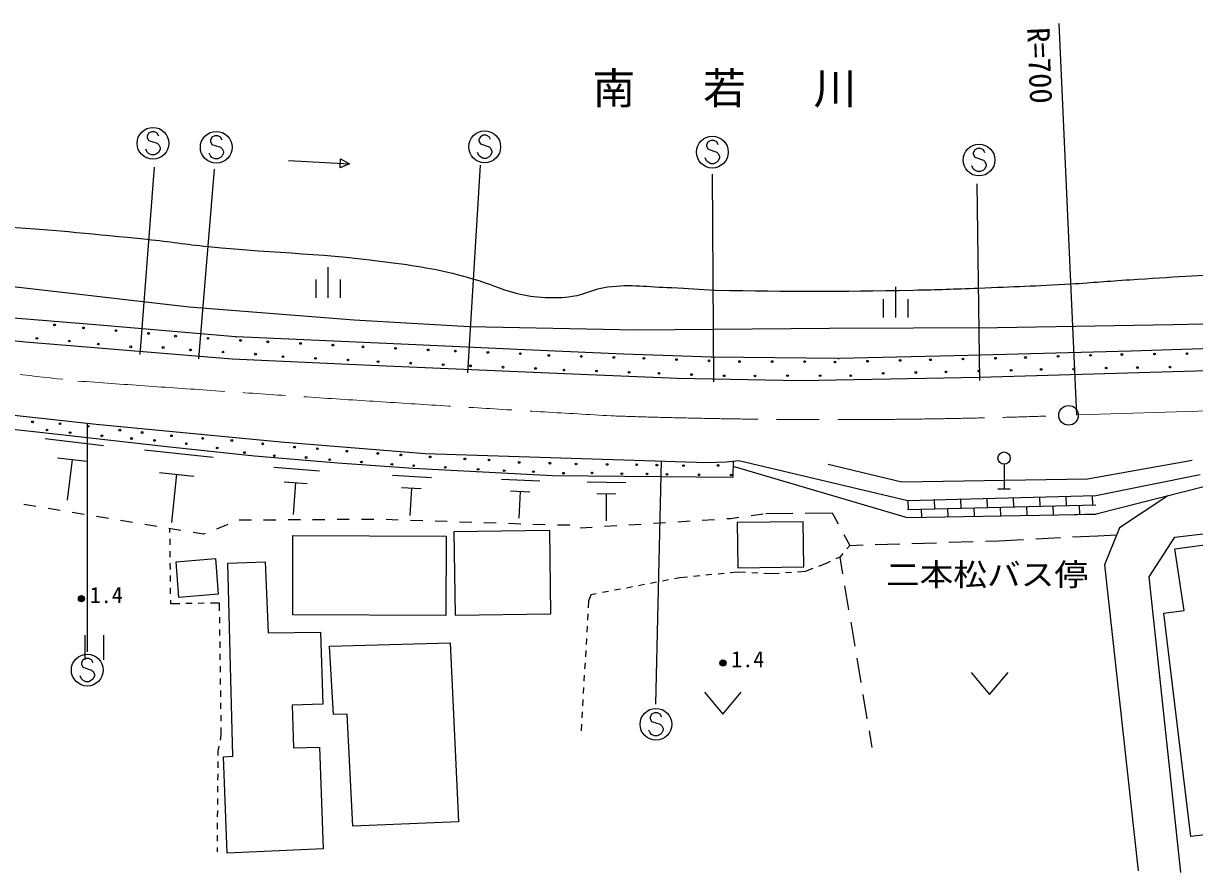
# Model space of a CAD drawing. Units: millimetres, scale not verified. Extents: x 40000 to 680000, y 20000 to 380000.
# Drawn here: x 291428 to 387058, y 247688 to 317019 of the extents above; entities that cross this region are included whole.
import ezdxf
from ezdxf.enums import TextEntityAlignment as Align

# ---------------------------------------------------------------- set-up
doc = ezdxf.new("R2010")
doc.units = ezdxf.units.MM
doc.header["$LTSCALE"] = 1000
doc.linetypes.add('CHAIN', pattern=[18.5, 12, -1.5, 3.5, -1.5])
for name, color, linetype, lineweight in [('M-BGD', 7, 'Continuous', 25), ('M-BMK', 2, 'CHAIN', 13), ('M-BMK-SRVR', 3, 'Continuous', 25), ('M-STR-STRC', 7, 'Continuous', 25), ('M-STR-STRD', 7, 'Continuous', 25)]:
    doc.layers.add(name, color=color, linetype=linetype, lineweight=lineweight)
doc.styles.add('ＭＳ ゴシック', font='')
doc.styles.get('ＭＳ ゴシック').set_extended_font_data('MS Gothic')

msp = doc.modelspace()

# ---------------------------------------------------------------- linework, layer by layer
at = {"layer": 'M-BGD'}
for p, q in [((313067, 305831), (318059, 305547)), ((317289, 305215), (317332, 305964)), ((318059, 305547), (317289, 305215)), ((317332, 305964), (318059, 305547)), ((316296, 297107), (316296, 294607)), ((315296, 296107), (315296, 294607)), ((317296, 296107), (317296, 294607)), ((362634, 295510), (362634, 293010)), ((361634, 294510), (361634, 293010)), ((363634, 294510), (363634, 293010)), ((297640, 292385), (287707, 293199)), ((308736, 291441), (297646, 292385)), ((308736, 291441), (308821, 291436)), ((322868, 290801), (308821, 291436)), ((332380, 290358), (322870, 290799)), ((340414, 290022), (332372, 290358)), ((340414, 290022), (340438, 290023)), ((347606, 289778), (340438, 290023)), ((347606, 289778), (347659, 289777)), ((357935, 289665), (347659, 289777)), ((368557, 289894), (358024, 289665)), ((368557, 289894), (368570, 289894)), ((381886, 290271), (368570, 289894)), ((388522, 290477), (381881, 290271)), ((357935, 289665), (358024, 289665)), ((286559, 284326), (294233, 283490)), ((293191, 283130), (297957, 282568)), ((294233, 283490), (303143, 282486)), ((301305, 282208), (306934, 281595)), ((303143, 282486), (310284, 281721)), ((294213, 281560), (296596, 281279)), ((295405, 281419), (295011, 278083)), ((310284, 281721), (317096, 281142)), ((348834, 281221), (349836, 281337)), ((349371, 281283), (349359, 279959)), ((349836, 281337), (363650, 278072)), ((302528, 280366), (305343, 280060)), ((303935, 280213), (303506, 276272)), ((311882, 280782), (315600, 280501)), ((317096, 281142), (323254, 280705)), ((323254, 280705), (334627, 280108)), ((349367, 280858), (349536, 280813)), ((349536, 280813), (363578, 276691)), ((371503, 281032), (371503, 279032)), ((312727, 279597), (314586, 279457)), ((313657, 279527), (313460, 276925)), ((321554, 280124), (324755, 279953)), ((330475, 279821), (333595, 279661)), ((334627, 280108), (349359, 279959)), ((337461, 279580), (340609, 279548)), ((378997, 278467), (387518, 280189)), ((322303, 279122), (323903, 279036)), ((323103, 279079), (322983, 276838)), ((331207, 278845), (332767, 278765)), ((331987, 278805), (331875, 276621)), ((338238, 278628), (339812, 278612)), ((339025, 278620), (339003, 276417)), ((363650, 278072), (378997, 278467)), ((371003, 279032), (372003, 279032)), ((372247, 278294), (372266, 277544)), ((374396, 278349), (374415, 277599)), ((376545, 278404), (376565, 277654)), ((378695, 278459), (378714, 277710)), ((387913, 279221), (379015, 276951)), ((292454, 277577), (291468, 277741)), ((294427, 277249), (293441, 277413)), ((363611, 277321), (379006, 277717)), ((363650, 278072), (363669, 277323)), ((364744, 277350), (364760, 276711)), ((365799, 278128), (365818, 277378)), ((366893, 277406), (366910, 276747)), ((367948, 278183), (367968, 277433)), ((369042, 277461), (369060, 276783)), ((370098, 278238), (370117, 277489)), ((371191, 277516), (371209, 276820)), ((373341, 277571), (373359, 276856)), ((375490, 277627), (375509, 276892)), ((377639, 277682), (377659, 276932)), ((296400, 276921), (295414, 277085)), ((298373, 276593), (297387, 276757)), ((300346, 276265), (299360, 276429)), ((310040, 276460), (309040, 276454)), ((312040, 276473), (311040, 276467)), ((314040, 276485), (313040, 276479)), ((316040, 276498), (315040, 276492)), ((318040, 276510), (317040, 276504)), ((320040, 276523), (319040, 276516)), ((322039, 276472), (321040, 276505)), ((324038, 276407), (323039, 276439)), ((326037, 276341), (325038, 276374)), ((344864, 276334), (345862, 276397)), ((346860, 276459), (347858, 276522)), ((348856, 276584), (349204, 276606)), ((349204, 276606), (349849, 276696)), ((350840, 276834), (351830, 276972)), ((352038, 277001), (354256, 277024)), ((355256, 277035), (357474, 277059)), ((357474, 277059), (357954, 276171)), ((363578, 276691), (379015, 276951)), ((377227, 276921), (379015, 276967)), ((378733, 276960), (378734, 276946)), ((302319, 275937), (301332, 276101)), ((304292, 275609), (303305, 275773)), ((303396, 275441), (303393, 275759)), ((306122, 275305), (305278, 275446)), ((308106, 276119), (307181, 275740)), ((328036, 276275), (327037, 276308)), ((330035, 276209), (329036, 276242)), ((332034, 276143), (331034, 276176)), ((334033, 276077), (333033, 276110)), ((336032, 276044), (335033, 276054)), ((336880, 275834), (337878, 275897)), ((338876, 275959), (339874, 276022)), ((340872, 276084), (341870, 276147)), ((342868, 276209), (343866, 276272)), ((303407, 274441), (303401, 274941)), ((306256, 275360), (306122, 275305)), ((358429, 275291), (358909, 274404)), ((360984, 274468), (362983, 274530)), ((363982, 274561), (365981, 274623)), ((366981, 274654), (368980, 274716)), ((369979, 274747), (371054, 274781)), ((371054, 274781), (373102, 274885)), ((374101, 274936), (376098, 275038)), ((377097, 275089), (379145, 275193)), ((379145, 275193), (380696, 275262)), ((303417, 273441), (303412, 273941)), ((358333, 273740), (358084, 273453)), ((358909, 274404), (358660, 274117)), ((358909, 274404), (359984, 274437)), ((303428, 272441), (303423, 272941)), ((356972, 272933), (356352, 272688)), ((357301, 273087), (356972, 272933)), ((358084, 273453), (357754, 273299)), ((358084, 273453), (358314, 272086)), ((303439, 271441), (303434, 271941)), ((345033, 271758), (344592, 271673)), ((345657, 271819), (345033, 271758)), ((346652, 271916), (346155, 271867)), ((347648, 272013), (347150, 271964)), ((348643, 272110), (348145, 272062)), ((349765, 272220), (349141, 272159)), ((350395, 272186), (349765, 272220)), ((351393, 272132), (350894, 272159)), ((352523, 272072), (351893, 272106)), ((353147, 272115), (352523, 272072)), ((354145, 272183), (353646, 272149)), ((355267, 272260), (354643, 272217)), ((355887, 272505), (355267, 272260)), ((303450, 270441), (303444, 270941)), ((339190, 270640), (338699, 270546)), ((340173, 270828), (339681, 270734)), ((341155, 271016), (340664, 270922)), ((342137, 271204), (341646, 271110)), ((343119, 271392), (342628, 271298)), ((344101, 271579), (343610, 271485)), ((358480, 271100), (358812, 269128)), ((303458, 269623), (303455, 269941)), ((307441, 269695), (306699, 269681)), ((307450, 269045), (307441, 269695)), ((337570, 269847), (337539, 269302)), ((337768, 270367), (337570, 269847)), ((338208, 270452), (337768, 270367)), ((304200, 269636), (303458, 269623)), ((305200, 269654), (304700, 269645)), ((306200, 269672), (305700, 269663)), ((337511, 268803), (337482, 268304)), ((307463, 268045), (307456, 268545)), ((337454, 267804), (337426, 267305)), ((358978, 268142), (359311, 266169)), ((296454, 267071), (296454, 265071)), ((297954, 267071), (297954, 265071)), ((307476, 267045), (307469, 267545)), ((337397, 266806), (337369, 266307)), ((307489, 266045), (307483, 266545)), ((307503, 265045), (307496, 265545)), ((337341, 265808), (337312, 265308)), ((359477, 265183), (359809, 263211)), ((307516, 264045), (307509, 264545)), ((337284, 264809), (337256, 264310)), ((368825, 264029), (370325, 262229)), ((370325, 262229), (371825, 264029)), ((307529, 263045), (307523, 263545)), ((337227, 263811), (337199, 263312)), ((307543, 262045), (307536, 262545)), ((337170, 262812), (337142, 262313)), ((347047, 262414), (348547, 260614)), ((348547, 260614), (350047, 262414)), ((359975, 262225), (360307, 260253)), ((307556, 261045), (307549, 261545)), ((337114, 261814), (337085, 261315)), ((307569, 260045), (307563, 260545)), ((337057, 260816), (337029, 260316)), ((307584, 258895), (307576, 259545)), ((337000, 259817), (336969, 259272)), ((360473, 259267), (360703, 257900)), ((307507, 258495), (307584, 258895)), ((307330, 257245), (307333, 257604)), ((307333, 257604), (307411, 258004)), ((307321, 256245), (307326, 256745)), ((307313, 255245), (307317, 255745)), ((307304, 254245), (307308, 254745)), ((307295, 253245), (307300, 253745)), ((307286, 252245), (307291, 252745)), ((307278, 251245), (307282, 251745)), ((307269, 250246), (307273, 250746)), ((307262, 249387), (307265, 249746))]:
    msp.add_line(p, q, dxfattribs=at)
for points in [[(90405, 316248), (125064, 312462), (181842, 306542), (200284, 304551), (208895, 303313), (237706, 298864), (244272, 297734), (257412, 295554), (268526, 293698), (282868, 291931), (291587, 291016), (308477, 289625), (319806, 289114), (335619, 288441), (344804, 288047), (354868, 287867), (369489, 288136), (391824, 288800), (407592, 289554)], [(214589, 305477), (215981, 305654), (225220, 304398), (238163, 302541), (251537, 300774), (271181, 297868), (283048, 296370), (291067, 295491), (304961, 293868), (318424, 292818), (327852, 292271), (341477, 291993), (357236, 292127), (370978, 292181), (385312, 292432), (398707, 292738)], [(200818, 294509), (221484, 293272), (241881, 291280), (260233, 289289), (282173, 285970), (297368, 284302), (312455, 282849), (324223, 281916), (347240, 281180), (348834, 281221)], [(385935, 247688), (383352, 271834), (385433, 275063), (396968, 276444), (412073, 278777), (425886, 280571)], [(384882, 278448), (380930, 275834), (379692, 272803), (382455, 247831)]]:
    msp.add_lwpolyline(points, dxfattribs=at)
for points in [[(326672, 268708), (334494, 268816), (334400, 275614), (326578, 275506)], [(349760, 272574), (355142, 272646), (355093, 276337), (349711, 276266)], [(400600, 276162), (400636, 275552), (404888, 275947), (405641, 268878), (401139, 268412), (401228, 266851), (398161, 266421), (400062, 252428), (397030, 252105), (397174, 250849), (393622, 250293), (393478, 251423), (386760, 250625), (384554, 268870), (386204, 269085), (385433, 274108)], [(313433, 275202), (325936, 275166), (325918, 268690), (313414, 268726)], [(303889, 273067), (307100, 273318), (307328, 270409), (304116, 270158)], [(308123, 272942), (311172, 273067), (311406, 267273), (315693, 267327), (315890, 261443), (313379, 261353), (313469, 257873), (315594, 257917), (315899, 249629), (308060, 249271), (307755, 257146), (308526, 257182)], [(326277, 266448), (326941, 251827), (318330, 251468), (317864, 260617), (316734, 260599), (316411, 266179)]]:
    msp.add_lwpolyline(points, close=True, dxfattribs=at)
for centre, radius in [((293968, 292404), 70), ((296335, 292162), 70), ((298986, 291934), 70), ((301633, 291706), 70), ((292528, 291310), 70), ((295176, 291086), 70), ((297542, 290843), 70), ((303847, 291484), 70), ((306502, 291310), 70), ((309154, 291136), 70), ((311387, 291022), 70), ((314045, 290890), 70), ((316699, 290757), 70), ((300193, 290614), 70), ((302841, 290558), 70), ((305069, 290361), 70), ((307724, 290187), 70), ((310376, 290013), 70), ((312619, 289808), 70), ((319159, 290614), 70), ((321817, 290490), 70), ((324472, 290365), 70), ((326693, 290265), 70), ((329352, 290158), 70), ((332007, 290052), 70), ((334325, 289911), 70), ((336985, 289829), 70), ((339641, 289747), 70), ((373252, 289743), 70), ((375911, 289833), 70), ((378567, 289923), 70), ((381123, 289986), 70), ((383784, 290025), 70), ((386441, 290063), 70), ((315276, 289675), 70), ((317930, 289542), 70), ((320392, 289403), 70), ((323050, 289279), 70), ((325705, 289154), 70), ((327931, 289061), 70), ((330589, 288954), 70), ((333245, 288848), 70), ((342090, 289670), 70), ((344749, 289571), 70), ((347405, 289471), 70), ((349903, 289414), 70), ((352564, 289414), 70), ((355221, 289414), 70), ((357699, 289375), 70), ((360359, 289440), 70), ((363016, 289506), 70), ((365491, 289557), 70), ((368151, 289619), 70), ((370808, 289682), 70), ((374532, 288766), 70), ((377191, 288791), 70), ((379847, 288881), 70), ((382393, 288919), 70), ((385053, 288958), 70), ((335568, 288719), 70), ((338228, 288636), 70), ((340884, 288534), 70), ((343329, 288450), 70), ((345988, 288350), 70), ((348644, 288250), 70), ((351164, 288240), 70), ((353825, 288264), 70), ((356483, 288264), 70), ((358974, 288256), 70), ((361634, 288451), 70), ((364291, 288517), 70), ((366765, 288566), 70), ((369425, 288629), 70), ((372082, 288691), 70), ((292178, 284490), 70), ((294415, 284331), 70), ((296713, 284127), 70), ((293354, 283820), 70), ((295239, 283605), 70), ((297835, 283351), 70), ((299296, 283811), 70), ((300259, 283130), 70), ((301121, 283620), 70), ((303522, 283353), 70), ((306063, 283135), 70), ((302138, 282969), 70), ((304733, 282699), 70), ((307256, 282354), 70), ((308443, 282966), 70), ((310963, 282694), 70), ((313558, 282429), 70), ((315425, 282299), 70), ((317832, 282090), 70), ((309476, 281979), 70), ((311919, 281720), 70), ((314512, 281577), 70), ((316438, 281397), 70), ((319032, 281211), 70), ((320363, 281911), 70), ((322238, 281789), 70), ((324648, 281624), 70), ((327472, 281467), 70), ((329444, 281378), 70), ((331910, 281173), 70), ((334418, 281117), 70), ((371503, 281532), 500), ((321512, 281018), 70), ((323291, 280909), 70), ((325883, 280778), 70), ((328555, 280614), 70), ((330684, 280507), 70), ((333073, 280425), 70), ((335525, 280294), 70), ((336554, 281051), 70), ((337853, 280323), 70), ((339095, 281009), 70), ((340288, 280255), 70), ((341499, 280986), 70), ((342344, 280237), 70), ((343157, 280957), 70), ((343981, 280210), 70), ((345325, 280912), 70), ((346594, 280161), 70), ((348153, 280930), 70), ((349225, 280145), 70), ((296164, 270047), 250), ((296164, 270047), 204), ((296164, 270047), 159), ((296164, 270047), 114), ((296164, 270047), 68.2), ((296164, 270047), 22.7), ((348547, 264809), 250), ((348547, 264809), 204), ((348547, 264809), 159), ((348547, 264809), 114), ((348547, 264809), 68.2), ((348547, 264809), 22.7)]:
    msp.add_circle(centre, radius, dxfattribs=at)
msp.add_open_spline([(150829, 313731), (153336, 313652), (154298, 313481), (156406, 314043), (157386, 314304), (157860, 314724), (158861, 314890), (160721, 315198), (161804, 314986), (163687, 314890), (167999, 314669), (170397, 314295), (174694, 313874), (178386, 313512), (180451, 313273), (184136, 312847), (189286, 312253), (192141, 311670), (197300, 311164), (198918, 311006), (199827, 310949), (201448, 310826), (205019, 310553), (207041, 310612), (210592, 310148), (212361, 309918), (213337, 309682), (215080, 309302), (215910, 309120), (216346, 308818), (217196, 308794), (218091, 308768), (218619, 308725), (219482, 308963), (219968, 309097), (220229, 309224), (220668, 309471), (221475, 309925), (221704, 310659), (222615, 310826), (223872, 311056), (224556, 310296), (225832, 310233), (226816, 310185), (227365, 310345), (228348, 310417), (229184, 310478), (229659, 310693), (230489, 310572), (232683, 310252), (233774, 309483), (235908, 308878), (241210, 307376), (244239, 306746), (249624, 305576), (254662, 304481), (257502, 303944), (262578, 303036), (265276, 302554), (266794, 302303), (269520, 302020), (269982, 301972), (270243, 301978), (270706, 301936), (273990, 301637), (275805, 301234), (279088, 300920), (283339, 300513), (285748, 300688), (290010, 300412), (294515, 300119), (297031, 299843), (301524, 299396), (303480, 299201), (304564, 298994), (306520, 298803), (312501, 298220), (315893, 298281), (321844, 297448), (324317, 297102), (325711, 296871), (328110, 296178), (329516, 295772), (330246, 295351), (331666, 294993), (332573, 294764), (333102, 294706), (334036, 294654), (334896, 294607), (335385, 294623), (336238, 294739), (337390, 294896), (337963, 295353), (339116, 295501), (341153, 295761), (342321, 295495), (344374, 295446), (345761, 295414), (346534, 295272), (347922, 295247), (354237, 295131), (357778, 295109), (364093, 295247), (366177, 295292), (367344, 295332), (369427, 295416), (372371, 295536), (374022, 295576), (376962, 295755), (378849, 295870), (379902, 295975), (381788, 296094), (385325, 296316), (387306, 296483), (390848, 296602), (397095, 296811), (400599, 296721), (406850, 296686), (408173, 296679), (408913, 296585), (410236, 296602), (412421, 296629), (413645, 296697), (415824, 296856), (421332, 297257), (424390, 297777), (429879, 298380), (435237, 298968), (438221, 299485), (443595, 299904), (446333, 300117), (447876, 300130), (450622, 300158), (454926, 300200), (457325, 299655), (461629, 299650), (463583, 299647), (464674, 300016), (466624, 299904), (467460, 299856), (467928, 299764), (468741, 299565), (470219, 299204), (470757, 298804), (472279, 297938)], degree=3, knots=[0, 0, 0, 0, 1, 1, 1, 2, 2, 2, 3, 3, 3, 4, 4, 4, 5, 5, 5, 6, 6, 6, 7, 7, 7, 8, 8, 8, 9, 9, 9, 10, 10, 10, 11, 11, 11, 12, 12, 12, 13, 13, 13, 14, 14, 14, 15, 15, 15, 16, 16, 16, 17, 17, 17, 18, 18, 18, 19, 19, 19, 20, 20, 20, 21, 21, 21, 22, 22, 22, 23, 23, 23, 24, 24, 24, 25, 25, 25, 26, 26, 26, 27, 27, 27, 28, 28, 28, 29, 29, 29, 30, 30, 30, 31, 31, 31, 32, 32, 32, 33, 33, 33, 34, 34, 34, 35, 35, 35, 36, 36, 36, 37, 37, 37, 38, 38, 38, 39, 39, 39, 40, 40, 40, 41, 41, 41, 42, 42, 42, 43, 43, 43, 44, 44, 44, 45, 45, 45, 46, 46, 46, 47, 47, 47, 48, 48, 48, 48], dxfattribs=at)
at = {"layer": 'M-BMK'}
msp.add_line((377565, 285051), (475883, 288224), dxfattribs=at)
for centre, radius, start, end in [((1116915, 7555810), 7314218, 263.41188, 263.55486), ((513168, 3282727), 3002780, 265.85033, 266.68283), ((357495, 813069), 528400, 268.03949, 272.00328)]:
    msp.add_arc(centre, radius, start, end, dxfattribs=at)
at = {"layer": 'M-BMK-SRVR'}
msp.add_line((377447, 285042), (375994, 317019), dxfattribs=at)
msp.add_circle((376765, 285021), 800, dxfattribs=at)
at = {"layer": 'M-STR-STRC'}
for p, q in [((301653, 308057), (301535, 307821)), ((301889, 308176), (301653, 308057)), ((302126, 308176), (301889, 308176)), ((302362, 308057), (302126, 308176)), ((302480, 307821), (302362, 308057)), ((301535, 307821), (301535, 307703)), ((301535, 307703), (301653, 307467)), ((301653, 307467), (302362, 307230)), ((302362, 307230), (302480, 307112)), ((302480, 307112), (302598, 306876)), ((306820, 307735), (306701, 307498)), ((306701, 307498), (306701, 307380)), ((306701, 307380), (306820, 307144)), ((307056, 307853), (306820, 307735)), ((306820, 307144), (307529, 306907)), ((307292, 307853), (307056, 307853)), ((307529, 307735), (307292, 307853)), ((307647, 307498), (307529, 307735)), ((328742, 307770), (328623, 307534)), ((328623, 307534), (328623, 307416)), ((328623, 307416), (328742, 307180)), ((328978, 307889), (328742, 307770)), ((328742, 307180), (329451, 306943)), ((329214, 307889), (328978, 307889)), ((329451, 307770), (329214, 307889)), ((329569, 307534), (329451, 307770)), ((347327, 307340), (347209, 307104)), ((347209, 307104), (347209, 306985)), ((347209, 306985), (347327, 306749)), ((347563, 307458), (347327, 307340)), ((347800, 307458), (347563, 307458)), ((348036, 307340), (347800, 307458)), ((348154, 307104), (348036, 307340)), ((301535, 306521), (301417, 306757)), ((301653, 306403), (301535, 306521)), ((301889, 306285), (301653, 306403)), ((302126, 306285), (301889, 306285)), ((302362, 306403), (302126, 306285)), ((302480, 306521), (302362, 306403)), ((302598, 306757), (302480, 306521)), ((302598, 306876), (302598, 306757)), ((306701, 306198), (306583, 306435)), ((306820, 306080), (306701, 306198)), ((307056, 305962), (306820, 306080)), ((307529, 306080), (307292, 305962)), ((307529, 306907), (307647, 306789)), ((307647, 306198), (307529, 306080)), ((307647, 306789), (307765, 306553)), ((307765, 306435), (307647, 306198)), ((307765, 306553), (307765, 306435)), ((328623, 306234), (328505, 306470)), ((328742, 306116), (328623, 306234)), ((328978, 305998), (328742, 306116)), ((329451, 306116), (329214, 305998)), ((329451, 306943), (329569, 306825)), ((329569, 306234), (329451, 306116)), ((329569, 306825), (329687, 306589)), ((329687, 306470), (329569, 306234)), ((329687, 306589), (329687, 306470)), ((347209, 305804), (347090, 306040)), ((347327, 306749), (348036, 306513)), ((348036, 306513), (348154, 306394)), ((348154, 306394), (348272, 306158)), ((348272, 306040), (348154, 305804)), ((348272, 306158), (348272, 306040)), ((369105, 306694), (368987, 306458)), ((368987, 306458), (368987, 306340)), ((368987, 306340), (369105, 306103)), ((369342, 306812), (369105, 306694)), ((369105, 306103), (369814, 305867)), ((369578, 306812), (369342, 306812)), ((369814, 306694), (369578, 306812)), ((369933, 306458), (369814, 306694)), ((300958, 289990), (302142, 305293)), ((305748, 289632), (307040, 305113)), ((307292, 305962), (307056, 305962)), ((327706, 288501), (328746, 305436)), ((329214, 305998), (328978, 305998)), ((347327, 305685), (347209, 305804)), ((347563, 305567), (347327, 305685)), ((347800, 305567), (347563, 305567)), ((348036, 305685), (347800, 305567)), ((348154, 305804), (348036, 305685)), ((368987, 305158), (368869, 305394)), ((369105, 305040), (368987, 305158)), ((369814, 305867), (369933, 305749)), ((369933, 305158), (369814, 305040)), ((369933, 305749), (370051, 305512)), ((370051, 305394), (369933, 305158)), ((370051, 305512), (370051, 305394)), ((347798, 287766), (347690, 304719)), ((369342, 304921), (369105, 305040)), ((369578, 304921), (369342, 304921)), ((369814, 305040), (369578, 304921)), ((369289, 303929), (369505, 287856)), ((296621, 284379), (296621, 265709)), ((343511, 281318), (343043, 261431)), ((296287, 265047), (296168, 264811)), ((296523, 265165), (296287, 265047)), ((296759, 265165), (296523, 265165)), ((296996, 265047), (296759, 265165)), ((297114, 264811), (296996, 265047)), ((296168, 264811), (296168, 264692)), ((296168, 264692), (296287, 264456)), ((296287, 264456), (296996, 264220)), ((296996, 264220), (297114, 264101)), ((297114, 264101), (297232, 263865)), ((296168, 263511), (296050, 263747)), ((296287, 263392), (296168, 263511)), ((296523, 263274), (296287, 263392)), ((296759, 263274), (296523, 263274)), ((296996, 263392), (296759, 263274)), ((297114, 263511), (296996, 263392)), ((297232, 263747), (297114, 263511)), ((297232, 263865), (297232, 263747)), ((342722, 260621), (342604, 260385)), ((342604, 260385), (342604, 260267)), ((342604, 260267), (342722, 260030)), ((342959, 260740), (342722, 260621)), ((343195, 260740), (342959, 260740)), ((343431, 260621), (343195, 260740)), ((343550, 260385), (343431, 260621)), ((342604, 259085), (342486, 259321)), ((342722, 260030), (343431, 259794)), ((343431, 259794), (343550, 259676)), ((343550, 259676), (343668, 259440)), ((343668, 259321), (343550, 259085)), ((343668, 259440), (343668, 259321)), ((342722, 258967), (342604, 259085)), ((342959, 258849), (342722, 258967)), ((343195, 258849), (342959, 258849)), ((343431, 258967), (343195, 258849)), ((343550, 259085), (343431, 258967))]:
    msp.add_line(p, q, dxfattribs=at)
for centre in [(302008, 307230), (307174, 306907), (329096, 306943), (347681, 306513), (369460, 305867), (296641, 264220), (343077, 259794)]:
    msp.add_circle(centre, 1300, dxfattribs=at)
at = {"layer": 'M-STR-STRD'}
msp.add_lwpolyline([(357150, 281023), (363162, 279584), (378317, 279838), (386868, 281362)], dxfattribs=at)

# ---------------------------------------------------------------- texts
at = {"layer": 'M-BGD', "style": 'ＭＳ ゴシック', "width": 1.1}
msp.add_text('二本松バス停', height=1833, dxfattribs=at).set_placement((370110, 270556), align=Align.BOTTOM_CENTER)
at = {"layer": 'M-BGD', "style": 'ＭＳ ゴシック'}
for p in [(296845, 269294), (349229, 264056)]:
    msp.add_text('1.4', height=1320, dxfattribs=at).set_placement(p, align=Align.BOTTOM_LEFT)
at = {"layer": 'M-BGD', "insert": (349176, 310136), "char_height": 2566, "attachment_point": 8, "style": 'ＭＳ ゴシック'}
msp.add_mtext('\\T1.29;南\u3000若\u3000川', dxfattribs=at)
at = {"layer": 'M-BMK-SRVR', "style": 'ＭＳ ゴシック'}
msp.add_text('R=700', height=1833, rotation=272.438, dxfattribs=at).set_placement((374293, 316697), align=Align.MIDDLE_LEFT)

doc.saveas('drawing.dxf')
